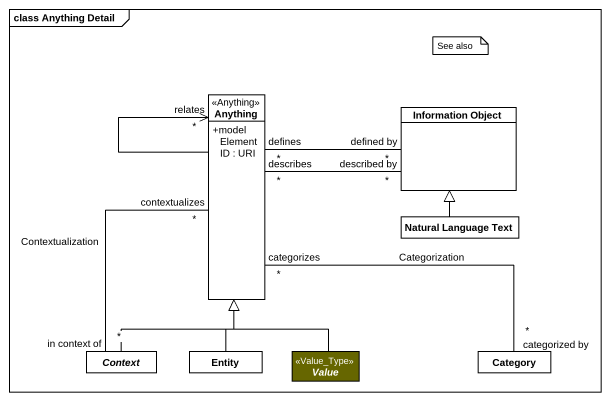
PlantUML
@startuml
mainframe class Anything Detail
hide circle
hide empty members
skinparam classAttributeIconSize 0
class Anything <<Anything>> {
  +modelElementID : URI
}
class "Information Object" as Information_Object
class "Natural Language Text" as Natural_Language_Text
abstract class Context
class "Entity" as Entity_
abstract class Value <<Value_Type>> #666600
class Category
Anything --> "relates\n*" Anything
Anything "defines\n*" -right- "defined by\n*" Information_Object
Information_Object "described by\n*" -left- "describes\n*" Anything
Natural_Language_Text -up-|> Information_Object
Context "in context of\n*" -up- "contextualizes\n*" Anything : Contextualization
Context -up-|> Anything
Entity_ -up-|> Anything
Value -up-|> Anything
Category "categorized by\n*" -left- "categorizes\n*" Anything : Categorization
note as N1
  See also
end note
@enduml
